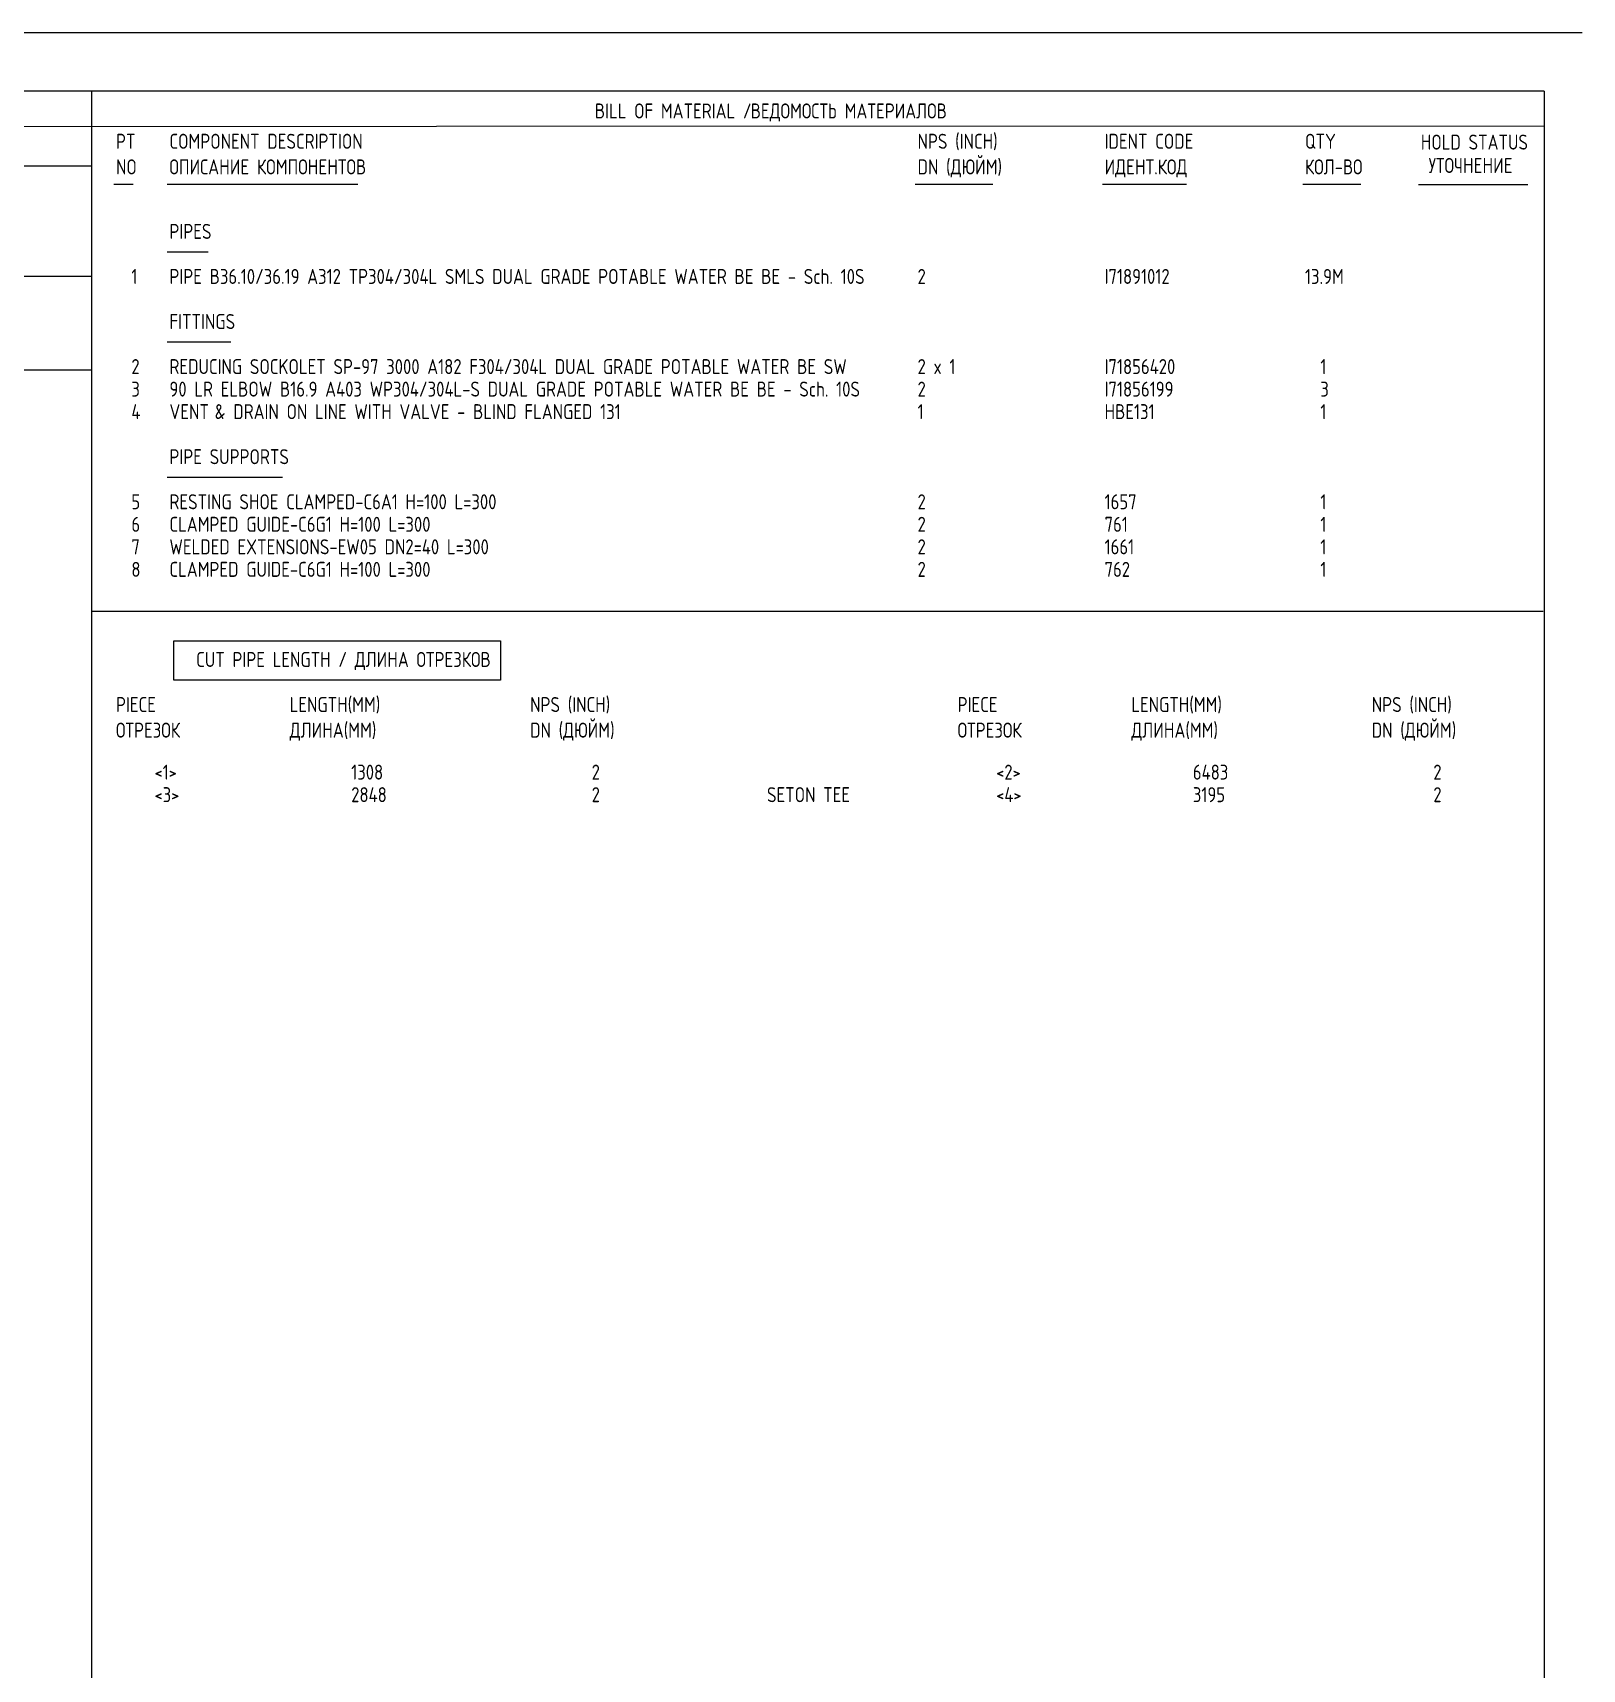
# Model space of a CAD drawing. Extents: x -1005 to 594, y -998 to 420.
# Drawn here: x 395.2 to 594, y 210 to 420 of the extents above; entities that cross this region are included whole.
import ezdxf

# ---------------------------------------------------------------- set-up
doc = ezdxf.new("R2010")
doc.units = 0
doc.styles.add('TTFN17', font='GOST type A')

msp = doc.modelspace()

# ---------------------------------------------------------------- linework, layer by layer
at = {"layer": 'GT_1', "flags": 128}
for points in [[(594, 420), (0, 420)], [(589.1, 412.5), (25.4, 412.5)], [(402.7, 412.5), (402.7, 7.5)], [(589.1, 412.5), (589.1, 7.5)], [(589.1, 408), (162.7, 407.9)], [(190.3, 402.9), (402.7, 402.9)], [(408.046, 400.531), (405.557, 400.531)], [(436.894, 400.531), (412.414, 400.531)], [(518.373, 400.531), (508.414, 400.531)], [(543.202, 400.531), (532.414, 400.531)], [(565.597, 400.531), (558.129, 400.531)], [(587, 400.5), (573, 400.5)], [(417.669, 391.854), (412.414, 391.854)], [(402.7, 388.7), (226.9, 388.7)], [(420.573, 380.289), (412.414, 380.289)], [(402.7, 376.7), (25.4, 376.7)], [(427.211, 362.942), (412.414, 362.942)], [(402.7, 345.755), (589, 345.755)], [(413.271, 341.969), (455.204, 341.969), (455.204, 336.922), (413.271, 336.922), (413.271, 341.969)]]:
    msp.add_lwpolyline(points, dxfattribs=at)

# ---------------------------------------------------------------- texts
at = {"layer": 'GT_1', "style": 'TTFN17'}
for s, p in [('BILL OF MATERIAL /', (467.289, 409)), ('ВЕДОМОСТЬ МАТЕРИАЛОВ', (487.289, 409)), ('PT', (405.846, 405.109)), ('COMPONENT DESCRIPTION', (412.703, 405.109)), ('NPS (INCH)', (508.703, 405.109)), ('IDENT CODE', (532.703, 405.109)), ('QTY', (558.417, 405.109)), ('HOLD STATUS', (573.289, 405)), ('NO', (405.846, 401.822)), ('ОПИСАНИЕ КОМПОНЕНТОВ', (412.703, 401.822)), ('DN (ДЮЙМ)', (508.703, 401.822)), ('ИДЕНТ.КОД', (532.703, 401.822)), ('КОЛ-ВО', (558.417, 401.822)), ('УТОЧНЕНИЕ', (574.289, 402)), ('PIPES', (412.703, 393.544)), ('  1', (405.846, 387.762)), ('PIPE B36.10/36.19 A312 TP304/304L SMLS DUAL GRADE POTABLE WATER BE BE - Sch. 10S', (412.703, 387.762)), ('2', (508.703, 387.762)), ('I71891012', (532.703, 387.762)), ('13.9M', (558.417, 387.762)), ('FITTINGS', (412.703, 381.98)), ('  2', (405.846, 376.197)), ('REDUCING SOCKOLET SP-97 3000 A182 F304/304L DUAL GRADE POTABLE WATER BE SW', (412.703, 376.197)), ('2 x 1', (508.703, 376.197)), ('I71856420', (532.703, 376.197)), ('  1', (558.417, 376.197)), ('  3', (405.846, 373.306)), ('90 LR ELBOW B16.9 A403 WP304/304L-S DUAL GRADE POTABLE WATER BE BE - Sch. 10S', (412.703, 373.306)), ('2', (508.703, 373.306)), ('I71856199', (532.703, 373.306)), ('  3', (558.417, 373.306)), ('  4', (405.846, 370.415)), ('VENT', (412.703, 370.415)), ('& DRAIN ON LINE WITH VALVE - BLIND FLANGED 131', (418.513, 370.415)), ('1', (508.703, 370.415)), ('HBE131', (532.703, 370.415)), ('  1', (558.417, 370.415)), ('PIPE SUPPORTS', (412.703, 364.633)), ('  5', (405.846, 358.85)), ('RESTING SHOE CLAMPED-C6A1 H=100 L=300', (412.703, 358.85)), ('2', (508.703, 358.85)), ('1657', (532.703, 358.85)), ('  1', (558.417, 358.85)), ('  6', (405.846, 355.959)), ('CLAMPED GUIDE-C6G1 H=100 L=300', (412.703, 355.959)), ('2', (508.703, 355.959)), ('761', (532.703, 355.959)), ('  1', (558.417, 355.959)), ('  7', (405.846, 353.068)), ('WELDED EXTENSIONS-EW05 DN2=40 L=300', (412.703, 353.068)), ('2', (508.703, 353.068)), ('1661', (532.703, 353.068)), ('  1', (558.417, 353.068)), ('  8', (405.846, 350.177)), ('CLAMPED GUIDE-C6G1 H=100 L=300', (412.703, 350.177)), ('2', (508.703, 350.177)), ('762', (532.703, 350.177)), ('  1', (558.417, 350.177)), ('CUT PIPE LENGTH / ДЛИНА ОТРЕЗКОВ', (416.132, 338.612)), ('PIECE', (405.846, 332.83)), ('LENGTH(MM)', (428.132, 332.83)), ('NPS (INCH)', (458.989, 332.83)), ('PIECE', (513.846, 332.83)), ('LENGTH(MM)', (536.132, 332.83)), ('NPS (INCH)', (566.989, 332.83)), ('DN (ДЮЙМ)', (458.989, 329.543)), ('DN (ДЮЙМ)', (566.989, 329.543)), ('ОТРЕЗОК', (405.846, 329.543)), ('ДЛИНА(MM)', (428.132, 329.543)), ('ОТРЕЗОК', (513.846, 329.543)), ('ДЛИНА(MM)', (536.132, 329.543)), ('     <1>', (405.846, 324.156)), ('        1308', (428.132, 324.156)), ('        2', (458.989, 324.156)), ('     <2>', (513.846, 324.156)), ('        6483', (536.132, 324.156)), ('        2', (566.989, 324.156)), ('     <3>', (405.846, 321.265)), ('        2848', (428.132, 321.265)), ('        2', (458.989, 321.265)), ('   SETON TEE', (486.417, 321.265)), ('     <4>', (513.846, 321.265)), ('        3195', (536.132, 321.265)), ('        2', (566.989, 321.265))]:
    msp.add_text(s, height=1.925, dxfattribs=at).set_placement(p)

doc.saveas('drawing.dxf')
